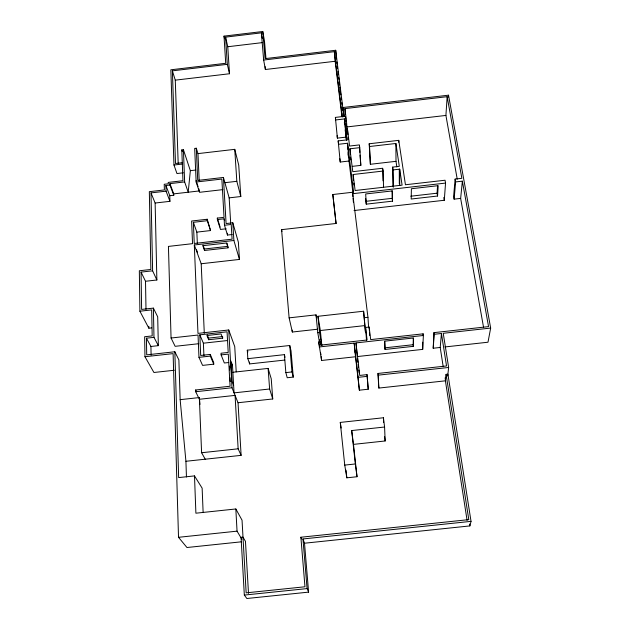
<?xml version="1.0" encoding="UTF-8"?>
<svg xmlns="http://www.w3.org/2000/svg" width="630" height="630" viewBox="0 0 630 630"><rect width="100%" height="100%" fill="white"/><g stroke="black" fill="none" stroke-linecap="round" stroke-linejoin="round"><path stroke-width="0.94" d="M384.623 341.35L385.056 349.461L413.296 346.358L413.241 338.2M413.296 346.358L413.532 337.987L384.78 341.153L385.056 349.461M422.722 342.192L422.691 349.39L357.265 356.564L355.958 342.909L423.376 335.483L423.124 333.829L370.692 339.601L369.148 327.057L365.573 327.45L366.526 340.546M423.037 335.688L423.124 333.829M422.691 349.39L423.376 335.483M437.559 196.024L438.197 185.669L411.39 188.732L411.201 199.025L437.559 196.024L437.094 193.205L437.543 185.653M457.238 179.18L445.914 115.432L447.158 96.681L344.917 108.612L345.382 114.424M448.402 97.059L448.528 95.185L343.153 107.486L343.917 116.818L335.703 50.274L265.065 58.637L262.773 31.5L224.012 36.123L225.721 63.299L170.84 69.804L173.959 165.013L176.967 173.541L183.362 172.801M462.365 181.156L460.648 198.403L454.104 199.151L455.632 181.928L462.365 181.156L488.557 326.623L433.952 332.632L433.204 348.232L440.212 347.461L441.433 333.49L434.204 334.286L433.204 348.232M354.036 210.546L444.292 200.269L445.544 183.086L445.048 180.227L405.444 184.755L398.751 140.348L369.188 143.774L370.385 164.272L396.002 161.327L395.892 143.475L369.558 146.514L370.385 164.272M447.158 96.681L461.853 178.306L455.128 179.077L453.616 196.347L454.104 199.151M183.424 149.727L190.347 170.667L188.205 192.213L184.645 181.928L183.424 149.727L181.81 149.916L182.952 180.715L168.241 182.409L168.281 183.81L164.225 184.275L164.383 189.937L149.334 191.67L150.869 269.475L139.332 270.774L139.899 311.212L148.853 328.206L151.696 327.891M445.142 379.166L445.339 377.275M467.09 520.341L445.402 380.827L446.087 374.346L447.898 374.149L471.027 521.356L469.893 525.916L304.51 543.217L302.959 538.957L471.027 521.356M447.694 376.008L448.639 367.471L443.237 333.294L490.668 328.072L448.528 95.185M490.668 328.072L487.99 342.224L444.843 346.957M227.312 64.339L172.384 70.843L175.274 80.152L229.501 73.749L227.312 64.339L225.579 37.123L261.379 32.855L261.726 34.792M225.579 37.123L227.761 46.738L262.167 42.643M261.379 32.855L263.655 60.039L334.325 51.668L342.342 116.999M263.655 60.039L265.387 69.505L335.168 61.267L334.325 51.668M335.38 117.401L335.688 119.952L344.571 118.92L346.043 137.127L337.397 138.127L335.38 117.401L344.256 116.369L343.153 107.486M346.043 137.127L346.303 139.214L344.83 121.039L346.445 120.858L344.917 108.612M346.382 127L445.914 115.432M346.744 140.451L345.823 129.063L347.445 128.874L349.579 146.042L359.384 144.908L359.738 147.656L360.832 165.375L352.233 166.367M199.198 180.763L197.97 153.61L196.3 148.231L194.678 148.42L196.15 182.015L199.521 192.307L222.855 189.63M197.97 153.61L234.754 149.341L238.723 165.084L240.802 196.529L229.162 197.859L223.422 177.455L197.733 180.416L196.3 148.231M338.176 140.899L338.578 144.286L347.579 143.246L348.996 161.028L340.231 162.036L338.176 140.899L347.161 139.852L345.823 129.063M182.141 162.729L175.494 163.501L172.384 70.843M173.959 165.013L182.283 164.052M350.351 154.374L349.926 148.79L359.738 147.656M190.347 170.667L195.796 170.037M169.966 185.031L165.911 185.496L169.777 195.725L173.77 195.268L169.966 185.031L169.927 183.629L184.645 181.928M196.15 182.015L221.855 179.054L224.036 217.334L217.311 218.098L217.389 219.563L220.476 229.438L226.146 228.792M224.894 182.684L236.825 181.314L240.802 196.529M151.003 192.898L166.068 191.166L169.942 201.332L155.13 203.033L151.003 192.898L152.61 270.813L156.87 279.996L145.514 281.271L141.065 272.113L152.61 270.813M393.128 186.354L392.655 167.107L399.294 166.344L395.892 143.475M169.927 183.629L173.722 193.882L199.458 190.921L198.615 188.346M353.556 180.235L353.131 174.502L383.103 171.053L382.709 168.249L352.776 171.691L349.926 148.79M393.262 187.268L393.065 169.911L399.711 169.147L402.098 185.141L355.123 190.512L353.131 174.502M336.066 223.618L332.821 194.52L353.627 192.142L347.579 143.246M352.942 196.505L352.721 193.694L445.544 183.086M210.554 230.564L207.309 220.713L193.363 222.303L196.844 232.123L210.554 230.564L207.231 219.248L191.622 221.028L192.544 243.668L168.43 246.409L171.061 338.019L175.132 346.319L198.796 343.704M366.258 204.151L365.683 193.961L392.419 190.906L392.545 201.151L366.258 204.151L365.888 201.324L392.143 198.332L392.041 190.851M410.776 196.206L437.094 193.205M217.389 219.563L224.123 218.799L224.658 220.595M239.463 259.434L233.887 240.487L194.308 244.975L201.198 263.75L239.463 259.434L238.368 242.172L232.801 222.807L226.091 223.571L223.422 177.455M224.123 218.799L224.485 225.241L231.202 224.477L232.092 239.187L194.245 243.479L193.363 222.303M224.485 225.241L227.461 235.053L232.179 234.518M317.504 329.238L292.344 332.026L289.115 317.859L281.579 229.659L336.089 223.469L332.821 194.52M203.018 244.999L204.427 249L227.95 246.338L228.029 247.826L204.498 250.488L202.805 245.692L226.54 243.007L228.029 247.826M158.351 345.649L153.98 337.341L146.428 338.184L150.932 346.468L158.351 345.649L157.697 316.811L153.381 308.109L141.624 309.425L141.065 272.113M139.899 311.212L151.672 309.897L152.184 335.908L144.64 336.743L144.963 356.73L153.925 372.488L174.297 370.251M289.115 317.859L316.024 314.874L316.512 317.725M321.773 345.476L319.56 332.538L317.953 316.291L363.605 311.22L365.439 331.931L363.605 311.22M236.218 371.842L234.738 346.587L228.745 329.978L197.977 333.388L194.308 244.975M171.061 338.019L198.04 335.026L198.97 357.344L202.584 365.392L213.751 364.164L213.672 362.518L210.262 354.414L200.694 355.47L199.82 334.829L227.06 331.813L228.202 352.438L221.028 353.233L221.114 354.903L224.335 362.998L228.737 362.518M364.392 317.685L367.944 317.292L352.721 193.694M207.183 334.735L208.569 338.105L222.595 336.554L222.681 338.176L208.64 339.727L206.916 335.522L221.083 333.955L222.681 338.176M199.82 334.829L203.38 343.192L227.273 340.554M317.953 316.291L320.339 330.522L364.668 325.615M316.024 314.874L317.78 332.734L319.56 332.538M186.448 476.997L185.921 461.278L180.148 399.664L178.873 359.872L174.841 351.76L146.711 354.863L146.428 338.184M144.963 356.73L173.108 353.619L178.518 537.303L186.96 547.517L241.329 541.816M319.182 346.957L354.162 343.106L355.517 356.753L321.568 360.478L318.693 342.019L320.489 341.822L321.111 345.46M247.291 350.185L289.745 345.5L291.036 350.894L293.265 377.086L287.209 377.748L285.855 372.613L284.39 354.651L247.834 358.667L247.291 350.185L247.889 351.957M198.97 357.344L210.341 356.092L213.751 364.164M221.114 354.903L228.296 354.107L230.076 386.237L195.607 390.002L195.678 391.726L199.411 399.27L235.069 395.388L238.14 448.804L241.109 455.356L185.921 461.278M384.843 347.831L413.059 344.728M230.69 365.305L232.47 365.109L234.053 392.876L269.624 388.993L272.743 398.963L238.03 402.735L231.998 387.757L228.745 329.978M247.834 358.667L249.63 363.919L284.776 360.061M232.88 372.275L268.104 368.408L271.239 378.772L272.743 398.963M285.855 372.613L291.981 371.936L293.265 377.086M195.678 391.726L231.998 387.757M355.517 356.753L359.368 390.19L368.227 389.222L367.038 374.637L359.73 375.441L355.958 342.909M445.402 380.827L378.874 388.064L378.669 386.395L378 373.44L446.536 365.959L441.433 333.49M359.368 390.19L358.1 377.346L367.243 376.354M378.874 388.064L378.213 375.149L448.639 367.471M180.148 399.664L198.379 397.68M353.477 444.378L357.021 476.737L346.823 477.823L344.744 465.098L340.279 422.415L383.426 417.761L384.584 427.022L385.158 440.976L353.477 444.378L351.69 430.558L384.584 427.022M199.994 404.421L199.34 397.569L201.6 452.734L238.14 448.804M203.128 512.529L202.136 488.148L194.497 475.902L178.652 477.595L174.841 351.76M344.744 465.098L355.344 463.963L357.021 476.737M446.087 374.346L468.799 519.632L300.88 537.233L304.967 586.774L246.157 592.854L242.038 520.175L235.833 508.969L195.891 513.198L194.497 475.902M178.518 537.303L237.045 531.153L241.833 539.201M244.33 595.074L307.086 588.593L308.606 592.129L246.865 598.5L244.33 595.074L241.062 537.319L242.967 537.114L245.464 541.383L248.496 593.373M201.6 452.734L205.238 459.207M195.607 390.002L196.442 391.687M233.62 385.269L232.084 381.394L230.934 361.084L232.47 365.109M230.824 366.951L231.344 368.298M300.88 537.233L301.518 538.941M196.473 249.567L197.426 252.173M181.81 149.916L182.401 151.68M196.095 180.613L198.056 186.63M217.311 218.098L220.114 227.091M226.957 243.117L227.698 245.535M284.39 354.651L285.067 357.305M224.012 36.123L224.611 38.745M281.579 229.659L281.972 231.549M262.08 36.729L262.426 38.658M460.648 198.403L483.533 327.238M262.773 31.5L264.498 41.186L265.97 58.503M455.128 179.077L455.632 181.928M318.693 342.019L319.654 347.476M320.615 352.934L320.938 354.753M317.78 332.734L319.394 341.972M443.811 197.466L444.292 200.269M340.279 422.415L341.161 428.038M469.594 523.979L469.893 525.916M440.212 347.461L443.197 366.676M433.952 332.632L434.204 334.286M396.002 161.327L396.837 166.942M392.655 167.107L393.065 169.911M392.143 198.332L392.545 201.151M369.188 143.774L369.558 146.514M360.832 165.375L360.021 155.193M378 373.44L378.213 375.149M384.599 436.495L385.158 440.976M344.571 118.92L344.83 121.039M336.759 61.827L337.003 63.772M337.357 66.678L337.601 68.623M337.956 71.537L338.318 74.442M338.672 77.356L338.916 79.301M339.271 82.215L339.633 85.121M339.869 87.066L340.231 89.98M340.468 91.917L340.83 94.831M341.192 97.745L341.428 99.682M341.791 102.596L342.027 104.541M342.389 107.447L342.744 110.36M343.106 113.274L343.342 115.211M345.138 129.772L345.382 131.709M348.106 153.838L348.579 157.697L348.13 152.066M348.996 161.028L352.902 192.701M335.168 61.267L341.917 116.4M365.573 327.45L367.101 340.003L320.812 345.098L320.489 341.822M368.227 389.222L367.038 374.637M337.097 135.623L337.397 138.127M339.838 158.705L340.231 162.036M357.486 358.486L357.934 362.337M358.155 364.266L358.494 367.148M358.824 370.038L359.163 372.928M354.162 343.106L358.1 377.346M351.69 430.558L355.344 463.963M346.012 470.13L346.823 477.823M354.848 350.248L355.044 352.202M320.339 330.522L321.836 345.468M319.528 339.798L319.717 341.743M321.19 356.627L321.568 360.478M335.703 50.274L336.436 58.929M292.178 330.081L292.344 332.026M289.745 345.5L291.981 371.936M265.143 66.615L265.387 69.505M304.51 543.217L308.606 592.129M302.959 538.957L307.086 588.593M344.366 122.259L344.516 124.079M345.531 116.353L345.768 119.259M346.146 124.102L346.303 126.031M347.76 147.365L347.91 149.247M353.091 198.371L353.375 202.12M347.445 128.874L347.886 134.568M348.106 137.419L348.256 139.317M346.445 120.858L347.122 129.465M350.564 157.169L350.776 159.957M353.769 183.109L353.91 185.023M268.104 368.408L269.624 388.993M367.944 317.292L368.637 327.75M369.148 327.057L369.393 330.805M369.519 332.671L369.7 335.483M249.504 362.053L249.63 363.919M234.754 149.341L236.825 181.314M227.761 46.738L229.501 73.749M359.439 145.837L359.848 152.389M232.801 222.807L233.887 240.487M229.162 197.859L230.698 223.327M238.03 402.735L241.109 455.356M227.351 233.234L227.461 235.053M365.731 198.537L365.888 201.324M229.407 366.117L229.627 369.983M230.052 377.724L230.273 381.591M235.833 508.969L237.045 531.153M207.231 219.248L207.309 220.713M210.262 354.414L210.341 356.092M204.427 249L204.498 250.488M208.569 338.105L208.64 339.727M201.198 263.75L204.293 333.231M203.38 343.192L203.931 355.793M383.426 417.761L383.631 422.509M196.844 232.123L197.34 243.534M175.274 80.152L178.18 163.241M173.722 193.882L173.77 195.268M169.777 195.725L169.942 201.332M383.103 171.053L383.544 187.417M382.733 169.218L383.056 180.794M165.911 185.496L166.068 191.166M155.13 203.033L156.87 279.996M153.381 308.109L153.98 337.341M150.932 346.468L151.098 355.178M148.822 326.285L148.853 328.206M145.514 281.271L145.995 309.377M398.751 140.348L398.759 142.238M399.711 169.147L399.727 185.566M399.302 169.249L399.318 183.779"/></g></svg>
